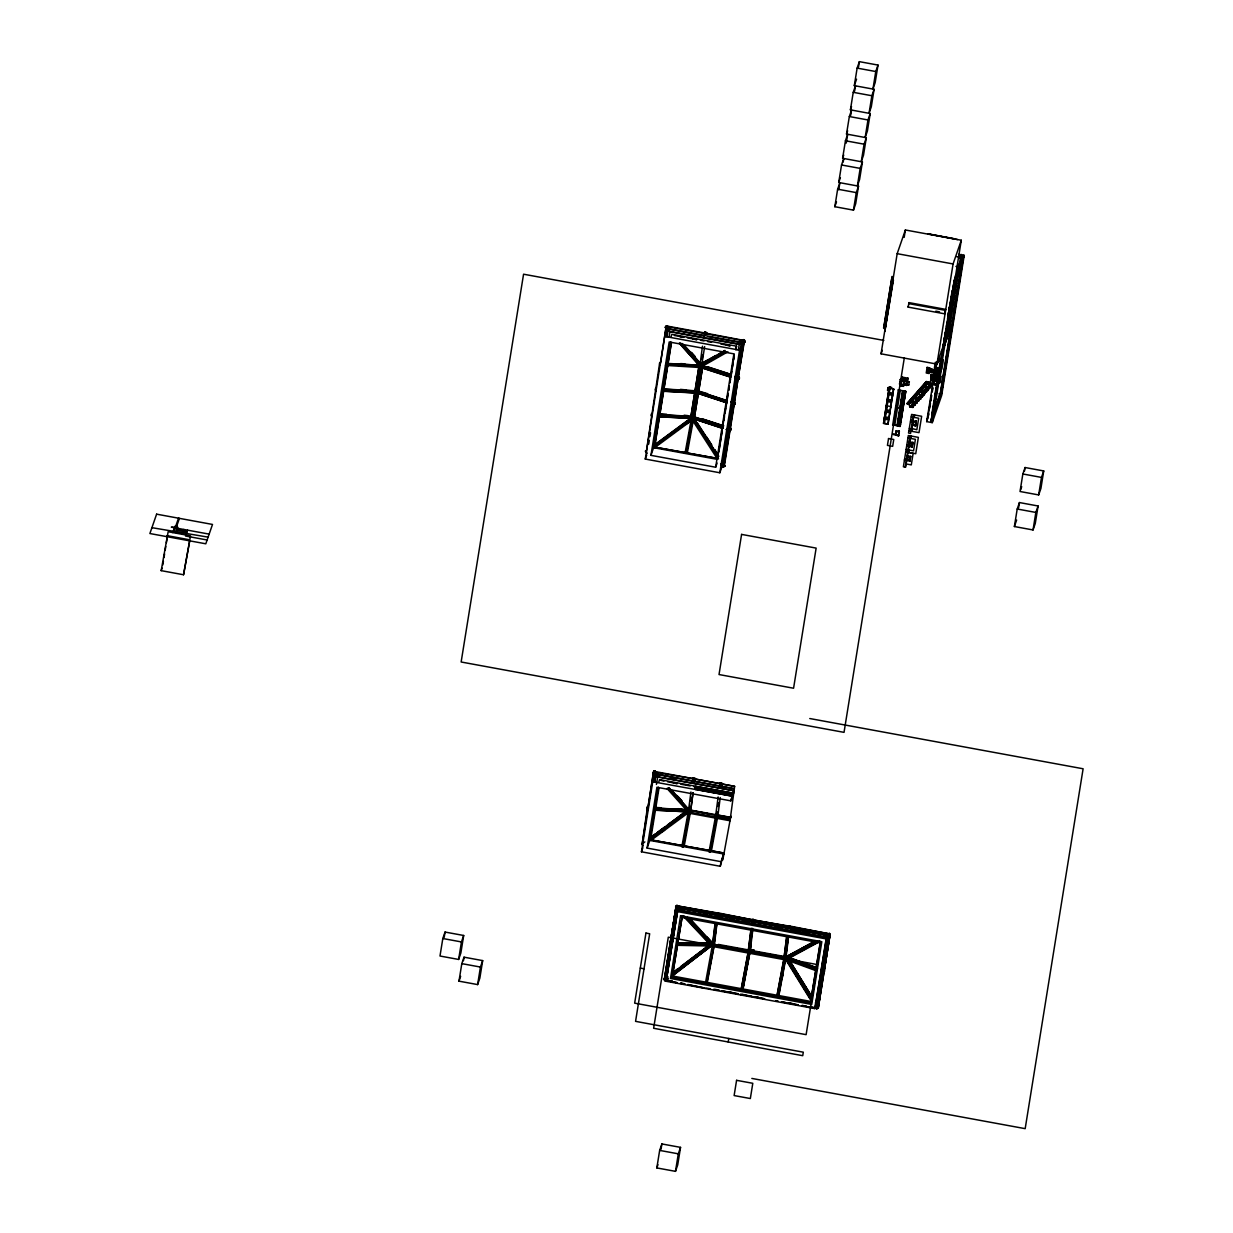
<?xml version="1.0" encoding="UTF-8"?>
<svg xmlns="http://www.w3.org/2000/svg" width="1233" height="1233" viewBox="0 0 1233 1233"><rect width="100%" height="100%" fill="white"/><g stroke="black" fill="none" stroke-linecap="round" stroke-linejoin="round"><path stroke-width="1.5" d="M954.681 291.065L954.265 292.884M951.198 305.013L950.797 306.786M951.491 304.751L951.676 303.395M951.275 303.78L951.737 301.669M951.814 301.931L952.662 298.74M952.986 293.177L953.217 292.606M951.784 301.176L951.121 304.705M952.153 300.374L951.968 301.731M952.2 301.746L951.876 303.071M957.594 273.032L957.425 274.08M925.043 387.147L925.721 385.744L926.615 386.191A2.096 1.957 19.1 0 1 926.291 388.01L925.752 388.318M952.647 298.324L952.909 297.415M953.51 293.084L953.679 292.051M948.208 316.264L948.408 312.288M954.558 288.661L954.589 289.524M907.056 382.322L904.714 380.735M915.811 422.888L913.9 421.686M952.893 298.309L953.494 295.504M954.881 289.154L955.251 287.397L955.051 288.753M898.04 422.734L900.599 423.767M898.595 419.235L901.169 420.253M900.861 405.225L903.419 406.243M901.415 401.711L903.989 402.744M901.986 398.213L902.171 400.602M953.479 293.685L953.032 297.985M953.957 295.026L954.327 293.269M921.205 391.539L921.221 391.416A2.112 1.973 19.1 0 1 921.652 390.306L922.777 390.584A2.096 1.957 19.1 0 1 922.438 392.418L921.298 392.14A1.957 1.834 19.1 0 1 921.205 391.539L921.205 391.678M953.356 295.427L953.664 293.978L953.217 295.057M956.438 279.537L956.793 277.795L956.469 279.506M952.924 294.302L952.585 295.643M910.262 458.059L909.584 457.042M732.387 796.826L732.649 795.532L697.092 789.105M960.661 257.45L961.124 254.352L960.091 258.514L960.291 257.281M955.051 283.328L955.59 280.492L955.452 281.463M957.502 272.832L957.933 271.229M954.912 287.906L953.864 292.391M734.113 789.49L734.221 788.519L655.386 774.062L652.735 781.737L641.453 851.803L720.272 866.29L723.879 853.036L650.639 839.843L723.879 853.036M732.864 794.391L695.582 787.086L733.327 794.052M695.782 786.438L733.065 793.189L732.803 794.545L695.52 787.687L695.797 786.346L695.289 789.49L695.474 788.349M715.125 923.286L712.427 944.971L712.736 943.415L712.551 944.231L785.329 957.548M712.766 943.969L715.279 923.502M717.036 912.667L717.945 912.975L716.512 912.898M716.573 923.594L713.907 945.233L716.774 923.764M716.959 923.733L714.416 944.57L714.616 943.738M716.173 914.177L751.945 920.881L752.222 919.803L717.96 912.836M750.866 929.882L748.215 951.475L751.282 928.202M752.808 919.248L753.733 919.556L752.284 919.479M752.577 928.357L749.71 951.737L750.049 950.751M752.746 930.298L750.188 951.136L750.974 945.803M751.96 920.758L787.733 927.463L788.596 925.829L828.838 933.735L677.503 905.931L677.919 906.918L828.037 934.506L828.838 933.735M753.902 920.881L754.164 919.695L753.81 921.221M786.639 936.464L783.988 958.118L786.839 936.648M788.581 925.952L789.937 926.399M788.134 936.741L785.483 958.395L788.334 936.926M754.087 920.142L788.087 925.921L787.748 927.324L789.613 927.663M788.55 936.787L786.038 957.301M789.69 927.463L828.222 934.398M924.118 389.381L924.118 389.212M960.969 254.923L960.939 255.493M953.201 297.076L952.97 297.754M730.83 816.092L722.815 859.925M723.894 352.222L702.147 364.614L700.082 364.228L702.471 346.196M703.75 336.809L705.199 332.756L704.382 332.602M705.168 331.847C703.349 332.201 708.651 331.769 706.339 333.835M701.685 358.711L702.24 354.611M702.255 358.818L702.733 355.196M701.947 364.49L703.01 364.798L693.871 420.638L692.977 420.222L704.644 346.596M730.768 816.416L730.352 818.234L687.151 809.511L686.627 812.763L729.874 820.746L730.26 819.575L686.858 811.638L686.658 812.763M688.523 810.173L690.942 791.971M692.561 779.348L692.915 777.884L694.595 777.961M689.37 810.127L689.848 806.49M690.572 801.003L691.05 797.366M689.864 810.682L690.372 806.783M691.081 801.435L691.59 797.674M693.516 783.125L694.025 779.225L694.842 779.364L694.333 783.155M690.742 810.004L692.992 792.989M694.734 779.749L695.088 778.285M690.588 811.499L693.085 792.603M718.13 796.95L715.664 815.537L725.42 816.955M719.748 784.358L720.103 782.878L721.798 782.816L721.937 784.758M717.02 811.684L716.496 815.63L716.681 814.736M717.714 806.367L718.222 802.575M717.236 814.843L716.265 818.25L716.512 817.047M718.284 806.459L718.777 802.683M720.704 788.118L721.367 783.633L722.184 783.787M717.868 815.876L720.242 797.535M721.536 788.072L722.029 784.373L721.228 784.219M721.336 783.895L734.652 786.346L730.352 818.234L730.445 817.279L687.151 809.511M954.666 282.619L954.434 284.391M786.839 956.731L812.331 998.144M953.186 293.593L952.986 294.779L954.034 291.867M953.263 300.066L952.924 301.361L953.263 300.066M953.433 298.078L953.325 299.002L953.756 297.184M914.023 405.565C912.944 407.383 909.646 408.924 909.06 404.424L928.218 382.4L929.312 385.02M914.609 403.653L915.949 403.376M919.633 396.887L921.714 396.779M923.625 394.591L922.284 396.887L920.003 396.471M928.295 390.075L929.389 387.994M928.002 387.301L930.298 387.717L931.3 385.79M954.234 283.051L954.666 282.419M898.503 423.397L899.35 424.306L898.256 424.923L900.352 425.339M899.073 419.898L899.905 420.869L898.826 421.424M901.724 416.754L899.643 416.369L900.475 417.293L899.381 417.925L901.477 418.326M902.294 413.255L900.198 412.87L901.046 413.795L899.951 414.411L902.032 414.827M902.864 409.741L900.768 409.356L901.616 410.296L900.522 410.913L902.602 411.329M901.323 405.888L902.155 406.859L901.076 407.414L903.173 407.815M901.893 402.374L902.741 403.283L901.647 403.9M904.544 399.23L902.464 398.845L903.296 399.785L902.202 400.401M905.114 395.731L903.018 395.346L903.866 396.271L902.772 396.903L904.852 397.303M905.669 392.233L903.589 391.847L904.421 392.849L903.327 393.404L905.423 393.805M934.398 405.904L942.582 354.179L940.548 360.021L932.086 412.577L935.446 402.898M161.184 570.648L168.15 531.731L190.529 535.846L183.547 574.748L161.184 570.648L162.078 568.059M162.818 564.93L163.403 561.246M164.004 557.547L164.59 553.864M165.191 550.18L165.777 546.481M166.378 542.797L166.964 539.114M189.635 541.379L183.547 574.748M442.817 938.513L439.996 956.022L458.63 959.444L460.865 953.001L463.685 935.477L445.051 932.056L442.817 938.513L461.45 941.935L463.685 935.477M444.204 937.311L445.051 932.056M458.63 959.444L461.45 941.935M458.984 981.16L461.805 963.636L464.04 957.178L482.673 960.599L479.853 978.123L477.618 984.581L458.984 981.16L460.649 976.32M463.469 960.692L464.04 957.178M477.618 984.581L480.438 967.057L482.673 960.599M652.026 414.149L651.656 416.415L651.502 413.579L651.98 414.365M655.478 390.075L655.941 390.876L655.247 389.304L655.802 388.025L656.28 388.827M659.547 363.75L660.056 365.307L659.701 362.779M651.825 413.81L651.903 414.92M655.941 388.241L656.264 389.89M660.056 362.672L660.133 363.781M655.771 390.861L656.141 388.58M659.871 365.292L660.256 363.026M659.732 362.456L646.277 451.956M742.22 342.466L739.569 350.141L665.019 336.439L667.685 328.764L742.235 342.435L722.492 465.088L719.825 472.763L645.275 459.061L666.128 326.945L660.58 363.041M648.712 444.096L649.329 440.32M649.93 436.559L650.531 432.783M666.02 336.563L666.93 330.906L741.48 344.608M666.467 336.316L667.685 328.733L703.981 335.823M666.991 336.886L668.224 329.303M668.98 337.395L669.981 331.446M650.947 455.347L669.195 341.973L733.897 353.871L715.649 467.23L650.947 455.347L653.598 447.671L670.644 341.849M654.461 447.101L717.776 458.46L654.461 447.101L671.353 342.466M654.677 446.962L671.43 342.913M690.341 419.883L699.327 364.12L700.452 364.182L691.466 419.944L690.341 419.883L693.871 420.638L703.01 364.798M690.418 420.006L699.327 364.12M695.659 392.88L695.982 390.83M697.924 378.808L698.525 375.094M693.547 418.203L694.148 414.488M694.749 410.774L695.35 407.06M695.951 403.345L696.537 399.631M697.138 395.916L697.739 392.202M698.356 388.457L698.941 384.742M646.786 808.278L647.34 806.999L647.479 809.85L646.955 808.293M647.464 807.214L642.1 844.435L653.444 772.444L647.911 808.355L647.155 806.999M647.294 809.834L647.664 807.569M653.737 781.892L654.646 776.204L733.465 790.692M654.168 781.645L655.401 774.031L734.19 788.935M654.723 782.046L655.632 776.466L654.738 781.999M656.403 784.435L657.698 776.744M647.109 848.088L649.776 840.413L723.679 853.991L721.028 861.667L647.109 848.088L656.912 787.27L730.815 800.849L733.465 793.173L659.563 779.595L658.823 781.737M649.776 840.413L658.345 787.193M650.639 839.843L659.085 787.594M717.683 458.722L718.13 454.777M718.901 451.124L725.651 408.046M725.944 406.181L728.025 393.204M728.672 390.399L729.227 385.806M729.905 382.816L730.414 378.392M734.298 354.303L731.123 375.217L702.61 366.016M718.685 452.773L722.045 431.889M722.661 428.098L723.262 424.306M723.879 420.499L724.495 416.708M725.096 412.916L728.148 393.943M728.765 390.137L729.381 386.345M729.982 382.554L730.599 378.762M731.215 374.955L731.816 371.164M732.433 367.372L733.049 363.565M733.65 359.774L734.267 355.983M735.947 349.972L736.563 346.18L671.862 334.297L671.106 336.439M738.305 350.141L739.307 344.177M719.825 472.763L739.569 350.141M721.752 467.23L742.235 342.435M740.324 341.526L743.715 339.599L745.179 341.541L744.008 341.572L738.259 377.313L744.408 341.341L740.771 343.421M726.16 429.593L729.89 430.795L730.321 428.545M734.005 405.241L735.284 404.008L733.835 405.179L734.436 402.975L730.907 401.835M738.12 379.672L739.399 378.439L737.951 379.625L738.552 377.421M724.341 465.997L730.106 430.255M730.306 428.976L734.051 405.719M734.421 403.407L738.043 378.608M730.737 428.313L730.198 429.3M734.853 402.744L734.313 403.746M738.629 379.225L734.822 377.56M738.968 377.175L738.428 378.177L734.791 376.99M729.89 430.795L731.169 429.577C731.077 427.389 729.643 429.022 731.154 428.56M735.284 404.008L735.099 402.59L731.2 401.557M739.399 378.439L739.384 377.437M670.398 944.555L670.243 942.043L670.582 942.891M675.992 906.918L664.371 979.11L675.992 906.918L664.757 979.094L667.947 976.675M664.572 978.956L670.567 944.124M676.146 907.087L670.259 942.49M695.119 789.413L695.35 788.134M665.912 979.356L677.456 907.688L678.921 909.199M672.047 981.237L666.128 980.374L677.919 908.182L827.697 935.708L816.323 1006.421L815.676 1007.854L809.989 1006.806M826.572 937.604L826.125 938.899L677.395 911.572L677.842 910.278L826.572 937.604L814.905 1008.625L666.174 981.283L677.919 908.182M677.842 910.278L666.174 981.283M672.185 977.337L682.281 916.134L672.185 977.337L810.466 1002.753L820.253 943.43M656.835 1167.928L659.655 1150.404L661.89 1143.947L680.539 1147.368L677.718 1164.892L675.484 1171.35L656.835 1167.928L657.96 1164.692M661.058 1149.202L661.89 1143.947M720.272 866.29L721.028 861.667M730.815 800.849L734.221 788.55L733.358 793.882L693.963 786.639M733.065 793.189L732.032 797.335L732.232 796.117L694.965 789.259L695.489 787.902L732.772 794.931M729.859 820.746L730.383 817.494L716.789 814.982M711.333 943.939L787.24 957.563L817.525 968.645M675.484 1171.35L678.304 1153.826L680.539 1147.368M843.218 162.016L843.773 158.518L841.538 164.975L838.717 182.484L858.522 186.152L855.702 203.676L853.467 210.134L834.833 206.712L837.639 189.188L839.889 182.731L838.748 189.743M862.422 161.939L860.187 168.397L857.367 185.921L859.601 179.463L862.422 161.939L842.617 158.271L845.437 140.762L847.672 134.305L846.27 143.059M866.321 137.726L864.086 144.184L861.266 161.693L863.501 155.235L866.321 137.726L846.516 134.058L849.337 116.534L851.571 110.076L850.724 115.332M870.221 113.513L867.97 119.971L865.165 137.48L867.4 131.022L870.221 113.513L850.416 109.845L853.236 92.321L855.471 85.863L854.623 91.119M874.105 89.285L871.87 95.742L869.049 113.266L871.299 106.809L874.105 89.285L854.315 85.632L857.135 68.108L859.37 61.65L878.004 65.072L875.183 82.596L872.949 89.053L875.769 71.529L878.004 65.072M858.522 66.906L859.37 61.65M853.467 210.134L856.288 192.61L858.522 186.152M728.179 1041.977L728.749 1038.479M883.922 327.238L892.091 276.423M951.306 299.265L944.247 343.051L936.957 364.105L881.056 353.825L897.177 253.674L905.376 229.985L961.293 240.25L954.419 282.896L954.727 282.064M787.178 957.887L786.669 959.968L816.03 970.71M904.19 237.352L905.376 229.985M887.621 390.429L888.022 387.563M889.163 388.195L883.552 423.381L889.008 388.241L893.817 389.135M883.845 423.474L889.625 386.9M884.061 423.227L884.138 421.208M885.587 412.238L886.542 408.123M886.928 405.981L886.388 407.83M886.974 405.688L887.282 403.777M887.328 403.499L887.806 399.4M888.746 394.745L889.363 390.599M889.995 386.962L889.44 390.368L887.421 390.029M884.446 423.381L889.856 388.349M893.54 389.027L887.96 424.198L883.707 423.366M888.161 423.181L888.022 424.06L893.648 389.027L893.524 389.905M908.105 307.109L909.014 302.624L945.541 309.344L944.632 313.814L908.105 307.109L908.444 306.138M892.723 424.907L898.364 389.905M899.597 384.002L900.321 379.487M904.313 357.878L844.035 732.356L461.142 661.998L523.563 274.204L883.83 340.416M894.757 425.277L900.321 390.275M901.015 386.021L901.261 384.496M901.308 384.141L902.464 376.99M895.574 434.17L896.083 430.918M897.008 425.693L902.556 390.676M903.25 386.422L903.496 384.912M904.082 381.213C901.893 389.643 907.95 378.3 902.047 380.041L904.621 380.273M895.759 435.002L898.672 435.773L893.278 434.54M896.406 430.918L899.381 431.319L898.518 431.303M902.864 390.722L897.454 426.017M903.666 386.253L900.475 385.744M903.866 384.573L906.794 385.282L899.412 383.972M897.439 425.493L897.917 422.58L900.66 422.549M898.58 418.48L899.042 415.567L901.832 416.091M902.957 409.079L900.167 408.57L899.705 411.468L902.464 412.161M900.26 407.969L900.737 405.056L903.481 405.395M905.777 391.57L902.988 391.046L902.525 393.959L905.315 394.468M896.083 434.74L897.655 434.833M898.533 423.212L897.609 425.385M898.795 421.609L899.104 419.698M901.354 405.688L900.429 407.861M901.616 404.1L901.924 402.189M897.809 435.187L898.703 435.573M898.425 431.35L899.227 432.305M898.934 432.829L898.441 434.617M903.974 401.973L901.415 400.833L901.862 398.059L904.652 398.567M907.55 379.302L906.717 384.002L904.652 384.187M899.366 430.995L898.549 436.004M900.182 426.371L899.319 426.264L900.167 426.433L905.762 391.246M907.966 378.007L906.671 385.559M908.736 384.943L909.23 381.876M810.466 1002.753L820.115 942.844L681.834 917.429M814.905 1008.625L826.125 938.899M815.506 1007.531L827.697 935.708M815.676 1007.854L827.019 937.357L677.472 909.877M910.57 421.578L912.42 421.917L910.57 433.43L908.521 433.045L911.603 414.427L921.652 416.276L919.017 432.629L908.875 430.779M909.384 428.468L911.31 428.807M911.264 416.862L918.693 418.218L916.828 429.747L911.387 428.375M667.87 977.861L665.897 979.356L677.441 907.627L828.314 935.354L816.755 1007.084L815.46 1004.987M829.347 935.878L817.849 1007.238L815.707 1003.97M914.578 404.054L915.225 403.623L914.932 405.303L912.651 404.886M907.642 452.234L908.567 446.454L906.733 446.115M906.949 444.774L908.798 445.113L909.815 438.162M913.561 414.797L912.62 420.576L910.786 420.237M829.963 935.215L818.342 1007.407L829.963 935.215L824.23 970.787L823.382 970.849L824.584 970.433L824.523 971.681L823.259 972.652M905.253 467.137L906.317 460.479L904.452 460.14M907.627 452.388L906.548 459.046L904.683 458.707M908.798 445.113L910.278 435.881M908.012 452.388L905.623 467.199L903.388 466.798L908.32 435.526L918.369 437.376L915.734 453.729L905.685 451.879L913.144 453.328L911.295 464.887L906.147 463.947M908.397 449.891L908.998 446.192M906.964 445.144L909.137 445.483L910.262 438.378L915.41 439.318L913.545 450.846L906.07 449.459M911.696 428.791L912.836 421.686L910.694 421.224M912.944 420.977L913.545 417.278M907.087 460.51L907.812 455.963L910.648 456.472M912.898 442.539L910.077 441.938L909.337 446.5L912.266 446.947M912.651 425.37L913.376 420.854L916.258 421.424M907.303 460.341L909.877 460.479L910.432 456.981L907.411 456.071M909.384 446.315L910.093 441.953M912.019 431.35L912.405 428.93M915.533 425.894L912.713 425.2L913.268 421.008M914.254 417.401L914.655 414.997M907.627 460.001L908.182 456.564M908.736 452.449L909.122 450.03M910.355 443.048L912.682 442.971L912.127 446.469C905.577 445.729 916.504 445.622 910.016 446.084M910.971 438.501L911.372 436.081M916.813 403.145L917.182 401.357M910.586 442.585L912.512 444.05L910.601 442.786M919.787 398.983L918.77 400.91L916.489 400.494M909.939 461.404L910.786 456.148M912.112 447.363L913.021 442.231M921.113 397.057L920.727 398.953M927.016 372.073L927.925 371.95M927.725 368.035L929.482 368.189M927.278 372.058L927.74 367.927M927.848 372.859L928.434 368.05L928.264 369.468M928.033 370.933L927.879 371.888L940.024 374.462M925.551 392.387L924.334 394.822L921.93 394.267M928.541 373.029L927.725 372.258M928.85 372.119L928.85 370.933L938.652 372.736M929.405 368.682L929.281 369.854M927.463 390.183L926.445 392.125L924.164 391.693M929.682 372.32L929.836 371.025M930.052 370.054L930.191 368.744M930.576 370.193L929.05 369.777M929.651 385.328L928.202 381.768L930.607 382.215L931.886 385.898M930.468 382.446L930.638 382.384M931.177 377.56L930.576 380.92M931.562 375.109L931.239 376.774M931.239 380.088L932.287 381.228L932.826 377.868L931.639 377.652L931.547 378.593M931.932 376.142L932.04 375.202L933.227 375.418L932.872 377.021M935.323 362.255L934.444 367.711L941.904 369.083L943.368 359.974L937.774 358.957M958.627 254.352L964.221 255.37L941.658 395.516L932.271 422.626L926.677 421.609L936.34 362.271M933.658 381.305L934.753 381.675L935.431 379.379L931.023 378.485M928.403 414.026L931.454 395.038M932.102 391.585L932.672 387.455M933.304 384.079L933.905 379.856M934.059 379.163L934.213 378.177M934.46 376.712L935.123 372.274M935.724 369.052L936.34 364.675M944.632 313.814L945.541 309.344M929.651 408.339L930.437 403.253M930.853 400.864L931.655 395.654M932.256 391.909L932.872 388.071M934.09 380.488L933.566 384.604L937.265 385.282M934.706 376.712L935.354 372.828M935.924 369.114L936.541 365.307M936.957 364.105L953.078 263.954L961.293 240.25M935.554 377.514L935.693 375.865L934.537 375.834M937.434 373.753L937.635 372.458M937.804 371.472L938.005 370.177M931.393 419.343L934.229 401.85M941.442 356.954L944.524 337.765M945.141 333.973L945.742 330.182M946.358 326.391L946.975 322.599M947.576 318.808L953.864 282.804M952.123 290.926L931.146 422.426L940.471 395.115L963.096 255.169L959.767 276.115M939.623 370.131L931.085 421.239M941.457 358.726L954.434 279.244M937.481 385.482L937.635 384.172M939.315 374.046L939.885 370.162M953.618 286.041L955.652 275.283M938.051 384.511L940.024 372.243M953.294 289.74L954.743 279.799M938.375 383.54L940.455 370.27M953.001 291.882L950.026 310.392L952.308 303.796M954.373 283.251L951.167 299.65M932.271 422.626L954.959 282.465M953.448 292.313L954.234 287.412M953.833 291.389L955.159 284.746M947.006 336.763L956.793 275.93M957.378 272.339L957.964 267.808M947.283 335.453L956.931 276.069M957.317 274.466L958.303 267.808M959.305 263.77L951.198 310.67M957.871 275.884L957.794 275.113L954.373 285.1M958.272 273.325L959.027 270.967M949.456 329.396L960.461 261.088M958.272 275.175L959.027 270.582M940.224 393.543L951.059 326.206L950.011 326.005L945.033 340.4M940.471 395.115L941.056 396.009L951.814 325.235M942.906 345.363L950.057 324.695L951.552 324.973L940.409 394.175L938.914 393.897M952.4 321.705L953.032 317.667M953.618 314.138L958.195 285.732M958.55 283.682L959.135 279.783M941.056 396.009L963.697 255.601M1014.389 526.537L1017.21 509.013L1019.444 502.555L1038.094 505.992L1035.273 523.501L1033.038 529.959L1014.389 526.537L1016.624 520.079M1022.851 473.981L1020.03 491.505L1038.664 494.926L1040.914 488.468L1043.719 470.944L1025.085 467.523L1022.851 473.981L1041.484 477.402L1043.719 470.944M1018.597 507.811L1019.444 502.555M1024.531 471.021L1025.085 467.523M1033.038 529.959L1035.843 512.435L1038.094 505.992M1038.664 494.926L1041.484 477.402M701.854 365.122L701.639 366.71L727.902 351.775M655.201 807.985L687.182 809.742L687.012 810.79L667.022 788.457M884.292 418.85L884.647 416.692M887.113 401.341L887.467 399.184M887.606 398.274L888.037 395.67M889.07 417.494L889.224 416.615M889.64 413.995L889.779 413.117M890.704 407.429L890.842 406.551L886.435 405.719M891.891 399.97L892.045 399.107M892.461 396.471L892.6 395.593M954.45 281.725L955.02 279.167M952.123 306.277L951.968 307.31L952.169 306.031M952.046 298.987L952.184 298.386M952.415 298.186L952.539 297.585M953.201 294.81L953.356 294.04M955.976 283.39L955.868 283.898M953.001 295.519L952.847 296.305M952.261 306.231L952.153 306.74M674.081 972.19L712.15 943.245L711.503 946.173L683.19 916.057M711.965 944.324L712.35 942.551M786.515 958.026L786.901 956.253M955.729 283.821L955.606 284.669L955.837 283.266M685.101 452.788L691.189 419.729M685.964 452.896L692.006 419.867M686.519 453.004L692.561 419.975M687.29 453.189L693.3 420.345M681.803 846.886L688.276 811.684L650.13 839.596M682.635 847.179L689.047 812.085L688.045 812.809M683.205 847.194L689.709 811.591M684.284 845.653L690.357 812.717M708.99 852.018L715.556 816.292M709.838 852.08L716.019 818.311M710.408 852.188L716.573 818.419M711.503 850.57L717.591 817.294M723.216 857.166L722.939 858.6M704.891 988.065L687.86 984.504M705.492 982.824L712.227 946.189L713.722 946.466M706.848 982.932L714.061 945.464M707.31 982.393L713.984 946.959M741.233 988.635L747.984 952.878M741.603 994.8L740.232 994.337L764.707 998.822L755.228 997.004M741.619 987.525L748.339 951.876M742.975 987.695L749.818 952.153L743.114 987.803M743.083 988.974L750.111 951.66M775.989 1001.104L777.884 1001.258L776.466 1001.211M777.006 995.201L784.034 957.902M777.406 994.091L784.142 958.349L783.787 959.351L785.282 959.613L778.547 996.249M777.9 1001.057L775.927 1000.749M778.871 995.555L785.544 960.106M782.354 977.507L783.032 973.854M951.26 304.69L951.152 305.984M954.203 291.882L960.692 256.711M953.864 293.192L953.217 294.44M915.58 424.306L913.391 424.753M954.172 294.286L954.311 293.254M957.733 271.352L958.241 269.102M956.176 278.396L956.207 277.749M910.016 459.508L908.968 460.109M953.957 291.589L954.373 290.572M718.022 914.655L718.392 913.114M748.323 950.797L748.523 949.98M789.598 927.802L789.952 926.26M784.111 957.378L784.311 956.561M952.862 295.596L952.662 296.768L953.047 295.165M739.877 341.957L743.838 340.416L705.723 333.141M669.38 329.689L666.822 326.837L667.315 326.113L705.153 333.049M704.135 333.573L704.49 332.109M743.699 340.971L744.439 339.738M693.994 779.472L694.98 778.794M687.074 810.22L690.064 810.836M734.652 786.346L653.66 771.288L653.243 772.613L656.773 775.418M915.518 397.627L915.487 397.75A2.096 1.957 19.1 0 0 915.503 398.629M666.883 325.697L665.388 326.884L665.712 328.04L667.407 325.897M655.91 776.112C651.255 772.968 654.6 773.707 655.093 770.872L657.744 773.815M902.679 393.851L902.972 391.185M901.554 400.864L904.298 400.817M900.984 404.362L903.727 404.316M898.734 418.372L899.658 416.199L898.919 415.706M898.163 421.886L900.907 421.84M954.619 288.445L954.373 290.002M953.124 294.44L953.34 293.146M700.344 364.845L681.556 344.084M172.82 532.594L174.5 527.755M174.947 526.799C174.67 525.011 178.446 525.797 177.136 527.2M175.857 525.875L178.508 518.184M176.751 526.029L179.417 518.353M176.55 533.273L178.215 528.433M182.13 534.305L183.809 529.466M187.539 530.144L185.505 536.016L207.129 539.992M645.275 459.061L646.724 454.915M735.824 348.338L736.563 346.18M741.588 342.789L707.727 336.563M715.649 467.23L717.097 463.084M722.029 464.302L722.492 465.057M854.315 85.632L856.55 79.174M850.416 109.845L851.541 106.608M846.516 134.058L847.641 130.821M842.617 158.271L843.742 155.05M838.717 182.484L840.397 177.644M834.833 206.712L836.498 201.858M660.287 780.165L663.955 781.121M641.453 851.803L642.886 847.657M655.293 808.216L687.182 809.742M891.952 277.302L883.583 328.194L883.969 327.099M893.108 278.55L884.631 329.766L885.078 328.471M881.056 353.825L882.258 350.357M666.128 980.374L666.652 978.879M666.39 980.204L672.278 981.036M733.912 790.738L657.605 776.99M909.014 302.624L908.675 303.595L945.202 310.315M953.926 238.632L927.832 233.823L957.563 239.572M672.725 975.781L713.044 944.432L687.598 917.367M960.507 257.065L960.831 255.94L960.291 257.327L956.561 256.603M957.317 270.767L957.594 269.935M957.625 270.505L962.464 256.51M953.679 282.758L962.896 255.74M954.835 281.633L955.159 280.692M953.14 287.397L964.221 255.37M954.203 284.993L957.902 274.404M953.957 286.78L954.357 286.01M958.118 274.296L958.827 271.954M952.57 290.896L953.587 287.983M953.818 287.366L958.704 273.264M953.818 288.229L954.681 286.118M958.118 275.622L958.426 274.682M954.018 288.815L954.465 287.52M951.737 296.151L952.092 295.119M954.296 288.63L954.589 287.721M955.205 286.996L955.791 284.653M953.279 292.791L954.897 287.967M954.82 289.385L955.205 288.26M954.65 290.495L955.051 289.323M954.465 291.635L954.758 290.803M949.117 307.911L950.458 304.027M951.614 301.7L953.849 295.658M953.494 297.631L953.849 296.629M952.338 304.859L952.616 304.027M944.91 334.482L949.826 320.148L948.347 319.871M945.156 334.359L949.194 322.106M943.815 339.152L948.809 324.449L944.216 339.183M945.372 338.905L949.857 326.73M951.552 324.973L942.336 351.682L950.905 326.93M939.716 370.779L934.999 395.67L936.34 391.786M939.007 375.156L940.687 370.316L938.914 369.931M938.452 378.654L940.27 372.936M937.604 383.91L939.284 379.07M936.679 388.441L938.714 382.569M927.185 419.205L928.973 414.041M926.677 421.609L927.925 417.987M931.516 418.681L940.24 393.204L931.362 419.975M931.701 419.497L940.178 394.992M750.481 949.61L754.288 950.242M786.7 956.947L786.192 958.966L785.159 958.688L817.633 941.072M788.581 958.01L815.26 967.319M1020.6 489.886L1021.71 486.65M922.222 395.269L923.085 394.822M911.634 402.282A2.204 2.05 19.1 0 1 911.911 401.465L913.175 401.573A2.096 1.957 19.1 0 1 912.836 403.407L911.634 402.898A2.25 2.112 19.1 0 1 911.85 401.619M744.239 339.907L745.04 341.618M916.489 401.85L917.861 401.172M745.179 341.541L744.532 342.312L744.085 341.526M668.255 330.876L665.466 327.67L665.943 325.99L667.5 325.697M655.139 772.212L653.428 773.322L653.66 771.396M826.526 936.309L825.447 936.14L828.314 935.354M829.393 933.289L828.514 934.352C831.859 938.96 828.376 929.929 830.271 934.984M904.066 400.139L903.25 400.571M903.465 403.684L902.695 404.085M901.215 417.694L900.352 418.079M900.645 421.208L899.782 421.594M900.09 424.707L899.227 425.092M921.113 395.207L921.976 394.914M927.185 388.256L928.911 388.041M912.79 404.717L914.285 403.715M918.554 398.136L920.758 396.61L919.094 397.689M924.318 391.539L926.6 391.185M909.045 404.362L907.01 403.53L926.199 381.536M907.087 403.545L908.182 402.312M908.382 402.143L915.395 394.128M917.891 391.138L922.669 386.052M922.777 385.914L924.997 383.139M926.199 381.768L925.182 383.17M907.164 403.915L926.43 382.03L928.218 382.4C926.692 385.837 935.955 385.944 929.605 385.482M909.06 404.424L928.249 382.461M928.711 382.723L930.946 383.386L910.185 407.044M929.05 383.555L929.913 382.569M910.108 406.982L929.281 385.02L930.884 384.958M910.447 407.152L929.651 385.174M928.696 386.7L929.744 385.513L928.788 386.407L930.437 386.777M912.374 405.904L913.329 405.549M917.845 399.446L919.248 399.215L918.446 399.261M919.094 398.953L917.814 399.153M914.778 405.333L912.328 405.256M916.165 400.864L918.631 400.941M918.076 398.66L920.712 399.091L918.415 398.29M926.307 392.14L923.841 392.079M930.144 387.748L927.678 387.671M928.202 390.476L925.767 389.875M675.653 906.317C678.967 902.926 674.574 909.322 675.776 906.44M929.235 385.898L930.437 386.176M914.609 403.823L915.472 403.422M923.579 392.556L924.55 392.788M914.778 403.885L913.977 403.545M925.49 385.929L925.567 385.852A1.634 1.526 19.1 0 0 925.243 386.299M665.573 327.793L665.512 327.007M665.712 328.04L667.423 326.915M928.449 388.225L927.416 388.164M926.091 390.861L925.397 390.306M668.378 978.632L665.311 981.114L663.909 979.31L667.253 977.153M674.651 971.219L677.657 968.861M680.678 966.626L709.329 944.848M673.249 972.59L712.196 942.968M664.155 979.634L665.311 981.114M673.31 973.469L711.826 944.201M675.468 972.066L692.191 959.351M699.805 953.571L708.929 946.636M673.449 974.532L708.482 947.9M673.557 974.748L710.886 946.374M816.647 1008.918L818.234 1007.715M930.406 372.304L927.863 371.934M646.924 453.405L645.383 451.17L646.184 452.018M653.213 445.822L690.834 418.049M653.49 445.961L691.821 417.663M653.844 446.377L691.713 418.419L657.698 416.538M646.847 453.112L645.892 451.448M653.952 446.839L691.59 419.05M654.261 446.885L691.574 419.312M685.872 424.46L688.97 422.164M654.646 447.733L692.283 419.944L693.485 420.145M641.607 844.035L643.179 845.746M652.349 836.113L655.37 833.878M657.405 832.367L665.126 826.665M667.469 824.939L684.115 812.655M641.699 844.251L644.859 841.908M650.885 837.469L687.012 810.79L649.745 838.656M650.022 839.087L686.904 811.607M642.686 845.021L643.025 845.853M686.719 812.347L687.767 811.807M661.474 832.244L664.618 830.071M650.824 840.474L689.956 811.576M720.642 464.04L722.8 467.338L725.174 465.827M898.425 434.771L898.009 435.11M665.604 327.901L667.315 326.791L669.904 329.689M722.661 467.168L725.066 465.673L723.941 466.228L738.29 377.575L739.384 377.082M888.114 424.075L883.445 423.227M675.792 906.594L677.302 905.592M675.807 907.457L677.441 906.579L677.179 905.315M699.758 364.182L724.68 350.881M722.8 467.338L724.018 466.629L721.906 463.069M816.539 1008.764L817.695 1008.502M694.903 392.14L698.525 392.664L697.462 392.356M697.57 393.219L726.545 402.821M734.02 403.638L735.269 402.652L734.329 403.191M729.72 430.749L731.169 429.577M701.669 363.689L707.788 360.206M711.025 358.356L715.88 355.597M719.116 353.763L724.942 350.434M739.754 342.312L743.237 340.323L739.677 342.697M724.68 351.22L701.377 364.475L683.76 344.67M701.854 365.322L725.297 351.991M740.37 343.421L743.715 341.51L744.254 342.466M701.469 365.769L726.191 351.713M702.887 365.862L701.993 366.371L731.138 375.818M740.987 344.331L744.686 342.235M694.318 419.035L722.584 428.437M785.406 957.147L814.073 941.596M785.375 957.255L812.316 942.629M785.236 957.671L815.337 941.334M823.706 936.787L828.73 934.075L829.84 935.554L826.495 937.373M785.483 957.733L815.537 941.442M788.057 958.026L809.757 946.25M813.102 944.432L818.095 941.719M788.026 958.241L819.806 940.995M787.671 958.997L818.527 942.259M724.773 466.12L721.598 461.173M916.289 396.672L915.965 396.841A1.973 1.834 19.1 0 0 915.503 397.75A2.158 2.004 19.1 0 0 915.518 398.737L916.705 399.014A2.096 1.957 19.1 0 0 916.982 397.196L916.443 396.656M787.533 956.993L816.678 968.152M920.681 397.226L920.018 397.165M897.963 434.833L896.514 434.74M687.151 809.942L711.271 814.227M723.463 466.691L721.367 463.454M931.809 385.405L931.948 385.482M904.344 393.574L905.515 393.188M666.082 980.42L676.624 982.624M902.433 377.175L907.935 378.177M902.217 378.5L907.519 379.471M670.243 942.043L670.767 942.906M692.746 942.613L710.516 942.891M685.548 942.629L710.054 943.153M678.165 942.752L711.811 943.461M677.302 942.906L709.484 943.584M677.996 943.923L711.04 944.617L710.809 946.019L677.78 945.326M705.923 945.095L709.653 945.172M903.82 397.072L904.96 396.702M680.57 363.596L684.315 363.812M679.198 363.735L684.947 364.059M666.252 363.35L700.267 365.23L680.169 342.759M667.808 363.658L699.188 365.168M667.7 364.197L699.897 365.985L679.26 343.098M665.82 364.629L700.406 366.54M665.543 365.384L699.388 367.48M680.462 389.381L686.272 389.921M663.493 388.996L696.553 390.815M661.967 389.135L696.106 391.015M662.013 389.674L696.429 391.585M661.936 390.214L696.337 392.109M663.154 391.046L694.379 392.772M663.539 391.293L695.766 393.065M659.27 414.011L666.853 414.427M683.899 415.367L687.69 415.583M661.32 414.334L667.022 414.642M684.13 415.583L687.937 415.798M659.516 414.565L691.359 416.322M659.655 414.797L691.497 416.554M651.132 414.858L651.178 415.629M657.898 415.244L691.913 417.124M659.393 415.86L691.59 417.633M659.239 416.846L690.619 418.357M654.954 807.43L660.672 807.738M677.842 808.694L681.649 808.894M655.047 807.63L660.734 807.954M677.811 808.894L681.602 809.11M655.077 808.74L687.058 810.513M654.985 809.264L686.981 811.037M654.862 810.035L686.858 811.792L654.954 810.266M902.078 407.584L903.265 407.214M901.523 411.082L902.695 410.712M900.953 414.596L902.14 414.211M922.299 395.022L921.56 394.699M916.535 401.619L915.626 401.48M899.011 414.812L899.92 414.612L899.581 412.207M898.456 418.311L901.369 418.989M893.37 433.924L895.559 434.263M906.871 445.113L909.122 445.452M904.621 459.123L906.871 459.462M174.809 527.385L171.325 527.169L209.163 534.12M907.473 381.105L906.517 380.951L907.442 381.244M906.856 384.896L905.916 384.727L906.841 385.035M926.985 388.657L928.434 387.825L926.63 388.873M925.058 390.861L926.522 390.029L924.719 391.077M923.147 393.065L924.596 392.217L922.793 393.281M917.383 399.646L918.832 398.814L917.028 399.862M915.456 401.85L916.92 401.018L915.117 402.066M913.545 404.054L914.994 403.206L913.191 404.254M915.61 425.462L914.655 425.308L915.58 425.601M896.175 430.856L895.728 435.049M912.929 442.77L911.988 442.616L912.913 442.909M912.328 446.562L911.372 446.408L912.297 446.7M151.921 527.678L208.115 537.141M928.449 381.876L926.245 381.521M917.969 391.185L915.58 394.159M910.802 420.607L913.283 421.054M888.561 394.714L887.698 399.091M857.135 68.108L875.769 71.529M853.236 92.321L871.87 95.742M849.337 116.534L867.97 119.971M845.437 140.762L864.086 144.184M841.538 164.975L860.187 168.397M837.639 189.188L856.288 192.61M960.122 255.724L961.355 255.94M961.062 257.281L962.295 257.512M897.177 253.674L953.078 263.954M955.96 266.42L958.842 266.96M935.847 311.163L939.5 311.841M948.3 321.181L949.333 321.412M941.303 351.158L942.351 351.359M942.104 361.5L938.375 360.807L937.373 363.519L936.433 363.334M937.743 362.502L936.602 362.286L935.77 367.542L940.979 368.497M928.418 368.497L939.808 370.655M929.328 369.176L938.745 370.902M930.329 369.222L937.789 370.594M940.455 371.78L928.125 369.623M938.837 371.58L937.111 371.179M927.925 370.917L939.531 373.06M928.973 371.426L938.39 373.152M939.269 374.031L936.741 373.46M706.571 333.002L705.6 333.434L706.417 333.588M667.176 326.668L743.407 340.678M931.424 376.034L935.523 376.851M931.331 376.558L935.693 377.421M934.152 378.284L935.369 379.41M930.838 379.24L935.323 380.057M930.9 379.302L935.23 380.273M669.889 331.692L739.214 344.439M930.792 379.949L934.907 380.704M674.343 335.468L683.637 337.179M687.367 337.873L696.66 339.568M700.375 340.262L704.089 340.94M707.819 341.618L711.533 342.312M720.827 344.022L730.121 345.718M680.046 336.701L683.729 337.38M692.977 339.075L696.676 339.753M726.252 345.194L729.936 345.872M937.095 384.018L938.436 384.264L933.735 383.617M933.689 383.895L937.373 384.573M933.612 384.326L937.311 385.004M938.221 385.667L936.741 385.189M900.136 379.456L901.832 379.764M902.202 379.841L907.519 380.812M905.33 381.151L909.415 381.906M904.837 384.218L908.921 384.973M926.862 388.611L928.526 388.981M926.091 389.505L928.11 390.429M923.024 393.003L924.688 393.373M889.039 386.977L891.86 387.486M922.253 393.897L924.288 394.807M898.179 389.875L905.823 391.339M887.745 388.056L889.733 388.595M922.762 395.577L921.205 395.284L922.053 394.298L920.881 395.469M905.577 392.834L904.575 392.063M902.756 392.464L905.346 393.019M920.327 396.101L922.608 396.517M920.08 396.286L922.5 396.641M905.222 395.069L902.417 394.56L901.955 397.458L904.729 398.151M918.955 397.673L920.835 397.766M902.402 394.683L901.97 397.334M905.022 396.348L904.02 395.562M902.202 395.978L904.775 396.517M917.26 399.6L918.924 399.97M904.452 399.846L903.45 399.076M915.348 401.804L916.998 402.158M901.631 399.477L904.39 400.201M914.562 402.682L916.843 403.114M914.239 403.068L916.52 403.484M699.388 364.244L702.856 364.891M904.097 402.066L901.292 401.557L900.83 404.47L903.619 404.979M913.422 403.992L915.086 404.362M903.881 403.345L901.061 402.975L903.835 403.7M913.16 406.566L911.603 406.274L912.451 405.287L911.279 406.458M910.725 407.09L913.006 407.506M900.506 406.489L903.327 406.859M900.29 407.846L903.065 408.477M897.516 407.753L903.003 408.801M900.152 408.693L899.72 411.344M902.756 410.358L901.724 409.572M899.936 409.988L902.525 410.527M902.402 412.577L899.612 412.069L899.134 414.982L901.94 415.49M902.202 413.856L901.231 413.101M899.381 413.487L901.955 414.041M885.695 412.531L884.169 420.992M901.631 417.355L900.629 416.584M898.811 416.985L901.57 417.725M901.277 419.59L898.472 419.081L898.009 421.979L900.799 422.503M901.061 420.869L898.256 420.499L901.015 421.224M897.686 423.998L900.506 424.368M897.67 424.075L900.444 424.722M897.47 425.354L900.244 426.001M892.538 424.876L900.198 426.294M907.95 437.823L909.892 438.285M691.112 419.944L693.624 420.422M904.513 459.786L909.908 461.034M1017.21 509.013L1035.843 512.435M653.598 447.671L716.465 459.215M177.429 527.878L174.624 527.354L177.629 527.292L176.951 529.234L187.2 531.115M173.822 529.681L186.861 532.086M166.809 535.615L189.173 539.715M809.773 718.531L1083.113 768.775L1025.178 1128.657L751.837 1078.428M692.807 778.393L693.609 778.532L692.653 778.963M719.995 783.387L720.812 783.541L719.856 783.972M692.761 778.639L654.523 772.166L655.201 770.995M694.133 778.902L720.781 783.787M671.692 778.008L675.468 778.717M667.7 781.814L677.087 783.525M680.832 784.219L690.218 785.945M673.341 783.032L677.056 783.71M732.756 794.946L695.304 788.303L732.726 795.27M697.061 789.228L706.401 790.985M710.1 791.617L713.845 792.357M723.154 794.021L726.884 794.823M652.735 781.737L732.232 796.164M677.765 906.748L716.157 914.3L716.527 912.774L677.503 905.931M703.519 913.715L707.31 914.408M716.758 916.15L720.55 916.843M730.013 918.585L733.789 919.279M743.252 921.02L747.044 921.714M751.976 922.623L753.455 922.9M777.314 927.278L781.106 927.971M790.569 929.713L800.017 931.454M803.808 932.148L807.584 932.842M750.465 949.718L754.195 950.35M718.377 944.432L787.548 957.07M713.121 944.555L722.461 946.189M726.083 946.944L763.165 953.679M766.772 954.419L783.51 957.409M712.458 944.755L714.323 945.095M718.099 945.788L721.875 946.482M731.292 948.223L735.053 948.917M744.485 950.643L748.246 951.337M778.377 956.87L782.154 957.563M640.297 968.105L644.027 968.799M672.632 976.043L810.913 1001.458M681.279 983.148L685.055 983.857M715.34 989.421L719.132 990.114M728.595 991.856L732.387 992.55M741.85 994.291L745.641 994.985M755.105 996.726L758.881 997.42M789.166 1002.984L792.958 1003.677M802.421 1005.419L806.212 1006.113M667.531 980.774L676.886 982.609M680.554 983.271L684.223 983.949M713.799 989.39L717.56 990.084M738.382 993.783L721.336 990.777L738.336 993.968M742.035 994.569L751.544 996.202M781.491 1001.828L785.298 1002.414M788.812 1002.984L797.998 1004.864M801.666 1005.527L805.611 1006.143M808.894 1006.667L816.338 1008.224M680.323 983.317L684.038 983.996M687.752 984.674L704.413 987.957M706.309 988.08L710.069 988.774M713.845 989.467L717.606 990.161M781.583 1001.92L798.275 1004.987M801.989 1005.666L811.268 1007.376M461.805 963.636L480.438 967.057M659.655 1150.404L678.304 1153.826M701.253 364.228L681.695 343.483M690.788 419.898L692.283 419.944L717.621 459.354M897.038 431.458L899.042 432.583M920.049 396.147L918.662 393.435L916.828 393.019M901.955 380.658L904.097 381.136M708.528 367.08L730.183 374.108M707.742 367.064L730.198 374.339M701.885 365.538L731.416 375.109M734.714 376.419L738.444 377.622M701.361 366.725L731.308 376.419M702.271 367.819L731.03 377.128M734.621 378.3L738.228 379.471M701.993 367.973L730.768 377.283M700.174 391.508L707.727 393.728M699.173 391.555L727.393 400.694M697.678 391.308L726.869 400.771M697.647 391.863L727.27 401.449M698.972 392.834L727.177 401.973M697.03 393.05L727.054 402.744M701.885 418.727L723.709 425.801M701.546 418.85L723.432 425.94M694.364 416.893L723.139 426.217M694.087 417.047L722.862 426.371M693.223 417.324L723.154 427.019M693.67 418.018L722.831 427.466M693.331 418.711L722.862 428.283M726.422 429.438L729.998 430.594M788.426 957.209L815.537 967.227M786.885 958.565L816.261 969.308M823.521 972.082L818.342 1007.407M788.796 959.613L814.581 968.999M788.38 959.659L814.643 969.261M743.715 341.51L743.006 340.801L744.408 342.389M688.923 917.814L700.575 930.191M707.033 937.065L712.212 942.567M688.939 917.953L713.475 944.031M680.493 909.646L677.395 906.255L675.884 907.257L678.982 910.648M688.199 917.845L713.321 944.447M686.966 917.999L712.72 945.372M684.13 916.134L687.999 920.25M689.987 922.253L709.915 943.553M691.405 352.422L695.181 356.645M691.204 352.484L695.119 356.876M667.407 326.391L670.028 329.319M682.327 343.575L700.961 364.413M666.56 327.331L669.057 330.12M666.267 327.223L668.856 330.105M665.466 327.67L668.07 330.583M679.707 343.668L700.067 366.432M677.98 796.441L681.772 800.679M654.476 770.748L653.66 771.288M655.232 771.319L657.759 774.154M676.778 795.408L681.849 801.08M655.124 771.688L657.728 774.601M671.415 789.906L688.831 809.372M655.016 772.074L657.682 775.048M669.134 787.856L689.478 810.605M668.517 787.795L687.598 809.125M668.009 787.979L687.906 810.435M646.354 452.388L645.537 451.062M706.586 436.975L711.718 444.943M714.801 449.737L717.883 454.515M697.107 422.611L711.533 444.974M714.616 449.768L718.731 456.164M693.208 417.093L718.562 456.441M693.378 417.956L718.176 456.441M722.307 462.853L724.465 466.213M694.056 419.836L717.822 456.734M693.162 419.343L718.515 458.707M789.906 960.985L810.728 994.754M788.873 959.459L812.27 997.543M815.275 1002.938L818.45 1007.993M788.365 959.413L811.853 997.497M787.378 959.521L811.545 998.73M786.484 959.366L788.488 962.603M791.494 967.473L794.484 972.328M796.487 975.58L799.493 980.435M801.481 983.687L804.486 988.558M806.49 991.794L810.482 998.283M786.222 959.259L810.805 999.146M787.764 961.91L810.328 998.468M785.159 958.688L810.343 999.531M691.466 419.944L692.407 420.206M655.617 388.01L656.341 389.366M925.135 387.748L925.166 387.84A2.034 1.896 19.1 0 1 925.058 387.023A2.435 2.281 19.1 0 1 925.151 386.515M885.556 418.295C888.454 423.058 888.808 414.072 885.571 418.203M886.697 411.283C889.995 415.953 889.378 406.828 886.697 411.283M888.376 400.771C891.397 405.441 891.675 396.44 888.392 400.679M889.502 393.759C892.862 398.459 891.983 389.366 889.502 393.759M952.939 301.915L952.585 303.642L952.939 301.915M952.677 295.966L952.369 297.446L952.677 295.966M645.938 933.073L634.656 1003.153L806.12 1034.657L817.387 964.591L668.301 937.188L653.629 1028.276L802.729 1055.679L803.3 1052.181L635.565 1021.356L649.668 933.766L645.938 933.073M741.588 534.398L719.024 674.543L793.574 688.23L816.138 548.099L741.588 534.398M680.57 915.765L670.475 978.463L811.73 1004.433L821.825 941.719L680.57 915.765M710.193 944.601L709.961 946.004L787.425 960.245L787.656 958.842L710.193 944.601M736.579 1080.324L734.128 1095.567L750.342 1098.541L752.793 1083.298L736.579 1080.324M892.877 281.525L884.832 331.446L893.416 279.983L892.877 281.525M888.546 438.547L887.436 445.375L892.661 446.331L893.755 439.503L888.546 438.547M915.271 421.516L916.196 421.809L915.271 421.516M916.289 421.023L915.472 426.248L916.319 421.023M927.124 367.372L926.23 372.998L929.081 373.522L929.975 367.896L927.124 367.372M931.131 374.585L930.73 377.098L936.417 378.146L936.818 375.633L931.131 374.585M938.375 369.438L937.512 374.786L940.409 375.31L941.272 369.962L938.375 369.438M937.419 375.757L936.417 381.968L940.193 382.662L941.195 376.45L937.419 375.757M959.69 256.171L959.182 258.252L959.69 256.171M156.606 514.161L149.887 533.535L205.803 543.799L212.508 524.441L156.606 514.161M909.553 446.315L906.764 445.776L909.569 446.331"/></g></svg>
